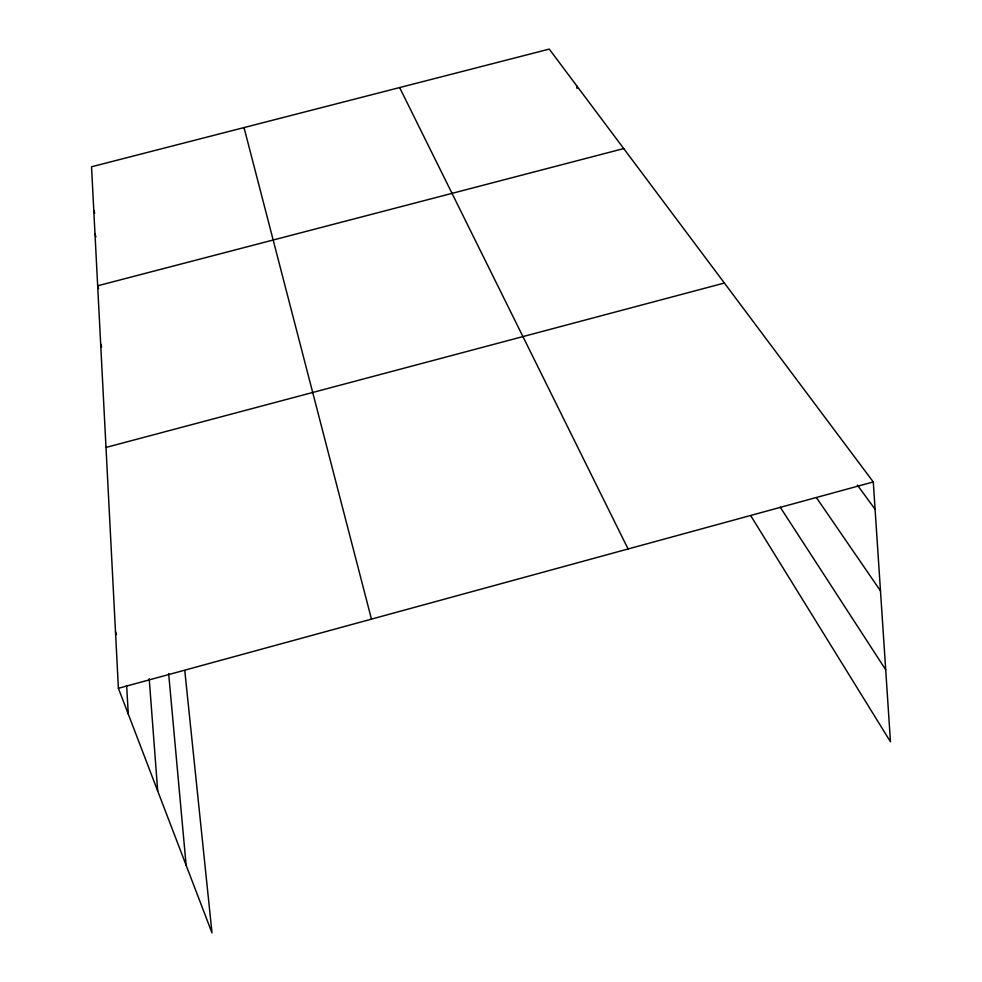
<?xml version="1.0" encoding="UTF-8"?>
<svg xmlns="http://www.w3.org/2000/svg" width="982" height="982" viewBox="0 0 982 982"><rect width="100%" height="100%" fill="white"/><g stroke="black" fill="none" stroke-linecap="round" stroke-linejoin="round"><path stroke-width="1.47" d="M184.8 670.804L212.002 932.9L118.405 688.308L873.28 481.941L890.465 741.754L750.948 516.016M105.995 447.436L724.372 283.037M623.717 148.577L97.66 285.787L98.593 288.561M873.28 481.941L549.257 49.1L91.535 166.78L118.405 688.308M857.372 485.083L875.085 509.29M816.508 497.751L880.486 590.882M780.211 507.191L885.703 669.761M399.637 87.57L628.087 548.975M115.495 631.782L116.551 634.593M100.667 344.166L101.662 347.063M94.996 234.084L95.941 236.957M93.781 210.406L94.702 213.204M244.015 127.574L371.466 619.126M576.594 85.618L577.035 88.503M168.659 673.554L186.114 865.24M149.203 678.672L157.709 791.001M126.629 685.583L128.286 714.11"/></g></svg>
